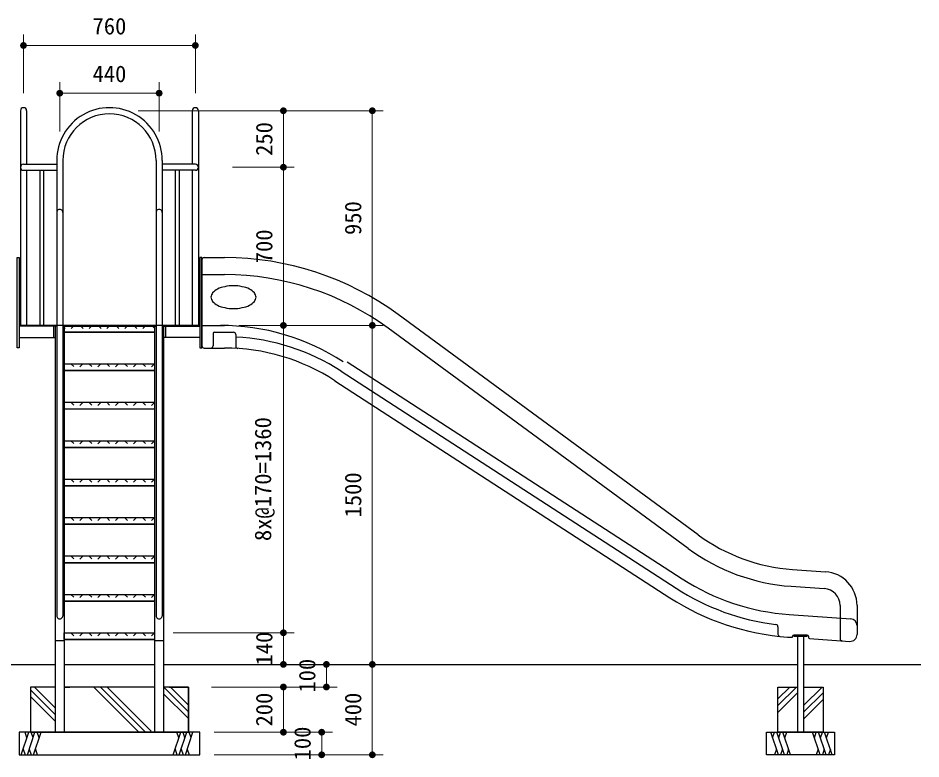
# Model space of a CAD drawing. Units: millimetres at full size, sheet at 1:40. Extents: x 600 to 16200, y 600 to 11280.
# Drawn here: x 4423 to 8420, y 3787 to 7066 of the extents above; entities that cross this region are included whole.
import ezdxf
from ezdxf.enums import TextEntityAlignment as Align

# ---------------------------------------------------------------- set-up
doc = ezdxf.new("R2010")
doc.units = ezdxf.units.MM
doc.header["$LTSCALE"] = 40
doc.layers.add('D-STR-DIM\u3000寸法線、寸法値', color=7, linetype='Continuous', lineweight=13)
doc.layers.add('D-STR\u3000構造物外形線', color=1, linetype='Continuous', lineweight=25)
doc.styles.add('ＭＳ ゴシック', font='')
doc.styles.get('ＭＳ ゴシック').set_extended_font_data('MS Gothic')

# ---------------------------------------------------------------- blocks, each defined once
blk = doc.blocks.new('filled_dot')
at = {"color": 0, "linetype": 'Continuous', "lineweight": -2, "const_width": 1.25}
blk.add_lwpolyline([(-0.625, 0, 1), (0.625, 0, 1)], format="xyb", close=True, dxfattribs=at)

msp = doc.modelspace()

# ---------------------------------------------------------------- linework, layer by layer
at = {"layer": 'D-STR-DIM\u3000寸法線、寸法値'}
for p, q in [((4447.58, 6733.35), (4447.58, 6992.6)), ((5208.38, 6733.35), (5208.38, 6992.6)), ((4447.58, 6944.6), (5208.38, 6944.6)), ((4607.98, 6563.35), (4607.98, 6781.5)), ((5047.98, 6563.35), (5047.98, 6781.5)), ((4607.98, 6733.5), (5047.98, 6733.5)), ((4955.58, 6655.75), (5646.06, 6655.75)), ((4955.58, 6655.75), (6039.6, 6655.75)), ((5598.06, 6655.75), (5598.06, 6405.75)), ((5991.6, 6655.75), (5991.6, 5705.75)), ((5372.85, 6405.75), (5646.06, 6405.75)), ((5372.85, 6405.75), (5646.06, 6405.75)), ((5598.06, 6405.75), (5598.06, 5705.75)), ((5400.98, 5705.75), (5646.06, 5705.75)), ((5400.98, 5705.75), (5646.06, 5705.75)), ((5400.98, 5705.75), (6039.6, 5705.75)), ((5400.98, 5705.75), (6039.6, 5705.75)), ((5598.06, 5705.75), (5598.06, 4345.75)), ((5991.6, 5705.75), (5991.6, 4205.75)), ((5110.69, 4345.75), (5646.06, 4345.75)), ((5110.69, 4345.75), (5646.06, 4345.75)), ((5598.06, 4345.75), (5598.06, 4205.75)), ((5341.98, 4205.75), (5646.06, 4205.75)), ((5341.98, 4205.75), (5836.39, 4205.75)), ((5341.98, 4205.75), (6039.6, 4205.75)), ((5341.98, 4205.75), (6039.6, 4205.75)), ((5788.39, 4205.75), (5788.39, 4105.75)), ((5991.6, 4205.75), (5991.6, 3805.75)), ((5279.68, 4105.75), (5836.39, 4105.75)), ((5279.68, 4105.75), (5646.06, 4105.75)), ((5598.06, 4105.75), (5598.06, 3905.75)), ((5291.98, 3905.75), (5646.06, 3905.75)), ((5291.98, 3905.75), (5815.59, 3905.75)), ((5767.59, 3905.75), (5767.59, 3805.75)), ((5291.98, 3805.75), (5815.59, 3805.75)), ((5291.98, 3805.75), (6039.6, 3805.75))]:
    msp.add_line(p, q, dxfattribs=at)
at = {"layer": 'D-STR\u3000構造物外形線'}
for p, q in [((4433.98, 6655.75), (4433.98, 5705.75)), ((4461.18, 6655.75), (4461.18, 6419.35)), ((5194.78, 6655.75), (5194.78, 6419.35)), ((5221.98, 6655.75), (5221.98, 5705.75)), ((4594.38, 6435.6), (4594.38, 5705.75)), ((4621.58, 6435.75), (4621.58, 5705.75)), ((5034.38, 6435.75), (5034.38, 5705.75)), ((5061.58, 6435.6), (5061.58, 5705.75)), ((4447.58, 6419.35), (4594.38, 6419.35)), ((5208.38, 6419.35), (5061.58, 6419.35)), ((4447.58, 6392.15), (4594.38, 6392.15)), ((4461.18, 6392.15), (4461.18, 5705.75)), ((4519.13, 6392.15), (4519.13, 5705.75)), ((4536.43, 6392.15), (4536.43, 5705.75)), ((5208.38, 6392.15), (5061.58, 6392.15)), ((5119.53, 6392.15), (5119.53, 5705.75)), ((5136.83, 6392.15), (5136.83, 5705.75)), ((5194.78, 6392.15), (5194.78, 5705.75)), ((4594.38, 6205.56), (4594.38, 4420.93)), ((4621.58, 6205.56), (4621.58, 4420.93)), ((5034.38, 6205.56), (5034.38, 4420.93)), ((5061.58, 6205.56), (5061.58, 4420.93)), ((5236.98, 5995.75), (5236.98, 5615.75)), ((5246.98, 6005.75), (5336.98, 6005.75)), ((5236.98, 5930.75), (5336.98, 5930.75)), ((7433.29, 4779.43), (6106.33, 5753.65)), ((4427.98, 5705.75), (4427.98, 5702.55)), ((4427.98, 5705.75), (4427.98, 5702.55)), ((5227.98, 5705.75), (4427.98, 5705.75)), ((4427.98, 5702.55), (4427.98, 5652.55)), ((4427.98, 5702.55), (4427.98, 5652.55)), ((4594.38, 5702.55), (4427.98, 5702.55)), ((4580.45, 5702.55), (4580.45, 5652.55)), ((4587.98, 5702.55), (4587.98, 3905.75)), ((4621.58, 5702.55), (5034.38, 5702.55)), ((5034.38, 5702.55), (4621.58, 5702.55)), ((4627.98, 5675.75), (4627.98, 5705.75)), ((4627.98, 5705.75), (5027.98, 5705.75)), ((4627.98, 5705.75), (4627.98, 3905.75)), ((4627.98, 5697.18), (4632.33, 5692.83)), ((5027.98, 5675.75), (4627.98, 5675.75)), ((4627.98, 5675.75), (5027.98, 5675.75)), ((4658.5, 5691.86), (4671.93, 5705.29)), ((4698.61, 5705.75), (4711.53, 5692.83)), ((4737.69, 5691.86), (4751.13, 5705.29)), ((4777.8, 5705.75), (4790.73, 5692.83)), ((4816.89, 5691.86), (4830.32, 5705.29)), ((4857, 5705.75), (4869.92, 5692.83)), ((4896.08, 5691.86), (4909.52, 5705.29)), ((4936.19, 5705.75), (4949.12, 5692.83)), ((4975.28, 5691.86), (4988.72, 5705.29)), ((5015.39, 5705.75), (5027.98, 5693.16)), ((5027.98, 5705.75), (5027.98, 5675.75)), ((5027.98, 5705.75), (5027.98, 3905.75)), ((5061.58, 5702.55), (5227.98, 5702.55)), ((5067.98, 5702.55), (5067.98, 3905.75)), ((5075.51, 5702.55), (5075.51, 5652.55)), ((5227.98, 5705.75), (5227.98, 5702.55)), ((5227.98, 5705.75), (5227.98, 5702.55)), ((5227.98, 5702.55), (5227.98, 5652.55)), ((5227.98, 5702.55), (5227.98, 5652.55)), ((5236.98, 5705.75), (5336.98, 5705.75)), ((5291.98, 5675.75), (5376.98, 5675.75)), ((7388.91, 4718.97), (6061.94, 5693.2)), ((4427.98, 5652.55), (4587.98, 5652.55)), ((5227.98, 5652.55), (5067.98, 5652.55)), ((5286.98, 5670.75), (5286.98, 5615.75)), ((5386.98, 5665.75), (5386.98, 5613.77)), ((5246.98, 5605.75), (5336.98, 5605.75)), ((4627.98, 5506.25), (4627.98, 5536.25)), ((4627.98, 5536.25), (5027.98, 5536.25)), ((4627.98, 5536.25), (5027.98, 5536.25)), ((4627.98, 5532.84), (4630.93, 5535.79)), ((4657.61, 5536.25), (4670.53, 5523.33)), ((4696.69, 5522.36), (4710.13, 5535.79)), ((4736.8, 5536.25), (4749.73, 5523.33)), ((4775.89, 5522.36), (4789.32, 5535.79)), ((4816, 5536.25), (4828.92, 5523.33)), ((4855.08, 5522.36), (4868.52, 5535.79)), ((4895.19, 5536.25), (4908.12, 5523.33)), ((4934.28, 5522.36), (4947.72, 5535.79)), ((4974.39, 5536.25), (4987.31, 5523.33)), ((5013.48, 5522.36), (5026.91, 5535.79)), ((5027.98, 5536.25), (5027.98, 5506.25)), ((5880.57, 5545.1), (7363.15, 4584.94)), ((5027.98, 5506.25), (4627.98, 5506.25)), ((4627.98, 5506.25), (5027.98, 5506.25)), ((5853.39, 5503.13), (7335.97, 4542.97)), ((5826.21, 5461.17), (7308.79, 4501)), ((4627.98, 5365.75), (5027.98, 5365.75)), ((4627.98, 5365.75), (5027.98, 5365.75)), ((4627.98, 5362.34), (4630.93, 5365.29)), ((4657.61, 5365.75), (4670.53, 5352.83)), ((4696.69, 5351.86), (4710.13, 5365.29)), ((4736.8, 5365.75), (4749.73, 5352.83)), ((4775.89, 5351.86), (4789.32, 5365.29)), ((4816, 5365.75), (4828.92, 5352.83)), ((4855.08, 5351.86), (4868.52, 5365.29)), ((4895.19, 5365.75), (4908.12, 5352.83)), ((4934.28, 5351.86), (4947.72, 5365.29)), ((4974.39, 5365.75), (4987.31, 5352.83)), ((5013.48, 5351.86), (5026.91, 5365.29)), ((5027.98, 5335.75), (4627.98, 5335.75)), ((4627.98, 5165.75), (4627.98, 5195.75)), ((4627.98, 5195.75), (5027.98, 5195.75)), ((4627.98, 5195.75), (5027.98, 5195.75)), ((4657.61, 5195.75), (4670.53, 5182.83)), ((4736.8, 5195.75), (4749.73, 5182.83)), ((4816, 5195.75), (4828.92, 5182.83)), ((4895.19, 5195.75), (4908.12, 5182.83)), ((4974.39, 5195.75), (4987.31, 5182.83)), ((5027.98, 5195.75), (5027.98, 5165.75)), ((4627.98, 5192.34), (4630.93, 5195.29)), ((5027.98, 5165.75), (4627.98, 5165.75)), ((4627.98, 5165.75), (5027.98, 5165.75)), ((4696.69, 5181.86), (4710.13, 5195.29)), ((4775.89, 5181.86), (4789.32, 5195.29)), ((4855.08, 5181.86), (4868.52, 5195.29)), ((4934.28, 5181.86), (4947.72, 5195.29)), ((5013.48, 5181.86), (5026.91, 5195.29)), ((4627.98, 4995.75), (4627.98, 5025.75)), ((4627.98, 5025.75), (5027.98, 5025.75)), ((4627.98, 5025.75), (5027.98, 5025.75)), ((4627.98, 5022.34), (4630.93, 5025.29)), ((5027.98, 4995.75), (4627.98, 4995.75)), ((4627.98, 4995.75), (5027.98, 4995.75)), ((4657.61, 5025.75), (4670.53, 5012.83)), ((4696.69, 5011.86), (4710.13, 5025.29)), ((4736.8, 5025.75), (4749.73, 5012.83)), ((4775.89, 5011.86), (4789.32, 5025.29)), ((4816, 5025.75), (4828.92, 5012.83)), ((4855.08, 5011.86), (4868.52, 5025.29)), ((4895.19, 5025.75), (4908.12, 5012.83)), ((4934.28, 5011.86), (4947.72, 5025.29)), ((4974.39, 5025.75), (4987.31, 5012.83)), ((5013.48, 5011.86), (5026.91, 5025.29)), ((5027.98, 5025.75), (5027.98, 4995.75)), ((4627.98, 4825.75), (4627.98, 4855.75)), ((4627.98, 4855.75), (5027.98, 4855.75)), ((4627.98, 4855.75), (5027.98, 4855.75)), ((4627.98, 4852.34), (4630.93, 4855.29)), ((4657.61, 4855.75), (4670.53, 4842.83)), ((4696.69, 4841.86), (4710.13, 4855.29)), ((4736.8, 4855.75), (4749.73, 4842.83)), ((4775.89, 4841.86), (4789.32, 4855.29)), ((4816, 4855.75), (4828.92, 4842.83)), ((4855.08, 4841.86), (4868.52, 4855.29)), ((4895.19, 4855.75), (4908.12, 4842.83)), ((4934.28, 4841.86), (4947.72, 4855.29)), ((4974.39, 4855.75), (4987.31, 4842.83)), ((5013.48, 4841.86), (5026.91, 4855.29)), ((5027.98, 4855.75), (5027.98, 4825.75)), ((5027.98, 4825.75), (4627.98, 4825.75)), ((4627.98, 4825.75), (5027.98, 4825.75)), ((4627.98, 4655.75), (4627.98, 4685.75)), ((4627.98, 4685.75), (5027.98, 4685.75)), ((4627.98, 4685.75), (5027.98, 4685.75)), ((4627.98, 4682.34), (4630.93, 4685.29)), ((4657.61, 4685.75), (4670.53, 4672.83)), ((4696.69, 4671.86), (4710.13, 4685.29)), ((4736.8, 4685.75), (4749.73, 4672.83)), ((4775.89, 4671.86), (4789.32, 4685.29)), ((4816, 4685.75), (4828.92, 4672.83)), ((4855.08, 4671.86), (4868.52, 4685.29)), ((4895.19, 4685.75), (4908.12, 4672.83)), ((4934.28, 4671.86), (4947.72, 4685.29)), ((4974.39, 4685.75), (4987.31, 4672.83)), ((5013.48, 4671.86), (5026.91, 4685.29)), ((5027.98, 4685.75), (5027.98, 4655.75)), ((5027.98, 4655.75), (4627.98, 4655.75)), ((4627.98, 4655.75), (5027.98, 4655.75)), ((7850.93, 4626.24), (7997.44, 4615.99)), ((7845.7, 4551.42), (7992.21, 4541.18)), ((4627.98, 4485.75), (4627.98, 4515.75)), ((4627.98, 4515.75), (5027.98, 4515.75)), ((4627.98, 4515.75), (5027.98, 4515.75)), ((4627.98, 4512.34), (4630.93, 4515.29)), ((5027.98, 4485.75), (4627.98, 4485.75)), ((4627.98, 4485.75), (5027.98, 4485.75)), ((4657.61, 4515.75), (4670.53, 4502.83)), ((4696.69, 4501.86), (4710.13, 4515.29)), ((4736.8, 4515.75), (4749.73, 4502.83)), ((4775.89, 4501.86), (4789.32, 4515.29)), ((4816, 4515.75), (4828.92, 4502.83)), ((4855.08, 4501.86), (4868.52, 4515.29)), ((4895.19, 4515.75), (4908.12, 4502.83)), ((4934.28, 4501.86), (4947.72, 4515.29)), ((4974.39, 4515.75), (4987.31, 4502.83)), ((5013.48, 4501.86), (5026.91, 4515.29)), ((5027.98, 4515.75), (5027.98, 4485.75)), ((8061.98, 4466.36), (8061.98, 4320.07)), ((8136.98, 4466.36), (8136.98, 4337.68)), ((7836.98, 4426.73), (8109.07, 4407.7)), ((7786.98, 4372.26), (7786.98, 4339.83)), ((4627.98, 4315.75), (4627.98, 4345.75)), ((4627.98, 4345.75), (5027.98, 4345.75)), ((4627.98, 4345.75), (5027.98, 4345.75)), ((4627.98, 4342.34), (4630.93, 4345.29)), ((4657.61, 4345.75), (4670.53, 4332.83)), ((4696.69, 4331.86), (4710.13, 4345.29)), ((4736.8, 4345.75), (4749.73, 4332.83)), ((4775.89, 4331.86), (4789.32, 4345.29)), ((4816, 4345.75), (4828.92, 4332.83)), ((4855.08, 4331.86), (4868.52, 4345.29)), ((4895.19, 4345.75), (4908.12, 4332.83)), ((4934.28, 4331.86), (4947.72, 4345.29)), ((4974.39, 4345.75), (4987.31, 4332.83)), ((5013.48, 4331.86), (5026.91, 4345.29)), ((5027.98, 4345.75), (5027.98, 4315.75)), ((7830, 4326.97), (7848.77, 4325.66)), ((7851.98, 4330.75), (7851.98, 4328.65)), ((7856.98, 4335.75), (7916.98, 4335.75)), ((7873.38, 4335.75), (7873.38, 3905.75)), ((7900.58, 4335.75), (7900.58, 3905.75)), ((7921.98, 4330.75), (7921.98, 4325.2)), ((7926.63, 4320.21), (8104.89, 4307.75)), ((4587.98, 4311.64), (4627.98, 4311.64)), ((5027.98, 4315.75), (4627.98, 4315.75)), ((4627.98, 4315.75), (5027.98, 4315.75)), ((5027.98, 4311.64), (5067.98, 4311.64)), ((1782.58, 4205.75), (4587.98, 4205.75)), ((4627.98, 4205.75), (5027.98, 4205.75)), ((5067.98, 4205.75), (7873.38, 4205.75)), ((7900.58, 4205.75), (8419.92, 4205.75)), ((4562.98, 4105.75), (4477.98, 4105.75)), ((4477.98, 4105.75), (4477.98, 3905.75)), ((4477.98, 4105.75), (4477.98, 3905.75)), ((4587.98, 4105.75), (4477.98, 4105.75)), ((4477.98, 4093.88), (4587.98, 3983.88)), ((4495.81, 4105.75), (4587.98, 4013.58)), ((4582.98, 4105.75), (4562.98, 4105.75)), ((4582.98, 4105.75), (4562.98, 4105.75)), ((4627.98, 4105.75), (4652.98, 4105.75)), ((4652.98, 4105.75), (4627.98, 4105.75)), ((5027.98, 4105.75), (4627.98, 4105.75)), ((5002.98, 4105.75), (4652.98, 4105.75)), ((4758.42, 4105.75), (4958.42, 3905.75)), ((4788.11, 4105.75), (4988.11, 3905.75)), ((4817.81, 4105.75), (5012.73, 3910.84)), ((5177.98, 4105.75), (5067.98, 4105.75)), ((5068.11, 4105.75), (5177.98, 3995.88)), ((5092.98, 4105.75), (5177.98, 4105.75)), ((5097.81, 4105.75), (5177.98, 4025.58)), ((5177.98, 4105.75), (5177.98, 3905.75)), ((5177.98, 3905.75), (5177.98, 4105.75)), ((7869.56, 4105.75), (7786.98, 4023.17)), ((7839.87, 4105.75), (7786.98, 4052.86)), ((7873.38, 4079.87), (7786.98, 3993.47)), ((7982.87, 4105.75), (7900.58, 4023.46)), ((7986.98, 4080.17), (7900.58, 3993.77)), ((4477.98, 4064.18), (4587.98, 3954.18)), ((5067.98, 4076.18), (5177.98, 3966.18)), ((7986.98, 4050.47), (7900.58, 3964.07)), ((4427.98, 3905.75), (4427.98, 3805.75)), ((5227.98, 3905.75), (4427.98, 3905.75)), ((4437.61, 3805.75), (4471.31, 3905.75)), ((4462.85, 3880.64), (4454.39, 3905.75)), ((4464.58, 3805.75), (4498.29, 3905.75)), ((4477.98, 3905.75), (5177.98, 3905.75)), ((4489.83, 3880.64), (4481.36, 3905.75)), ((4491.55, 3805.75), (4525.26, 3905.75)), ((4516.8, 3880.64), (4508.34, 3905.75)), ((5109.96, 3805.75), (5143.67, 3905.75)), ((5135.2, 3880.64), (5126.74, 3905.75)), ((5136.93, 3805.75), (5170.64, 3905.75)), ((5162.18, 3880.64), (5153.71, 3905.75)), ((5163.9, 3805.75), (5197.61, 3905.75)), ((5189.15, 3880.64), (5180.69, 3905.75)), ((5227.98, 3805.75), (5227.98, 3905.75)), ((7788.75, 3805.75), (7755.04, 3905.75)), ((7763.5, 3880.64), (7771.96, 3905.75)), ((7815.72, 3805.75), (7782.01, 3905.75)), ((7790.47, 3880.64), (7798.94, 3905.75)), ((7842.69, 3805.75), (7808.98, 3905.75)), ((7817.45, 3880.64), (7825.91, 3905.75)), ((7973.41, 3805.75), (7939.7, 3905.75)), ((7948.16, 3880.64), (7956.62, 3905.75)), ((8000.38, 3805.75), (7966.67, 3905.75)), ((7975.14, 3880.64), (7983.6, 3905.75)), ((8027.36, 3805.75), (7993.65, 3905.75)), ((8002.11, 3880.64), (8010.57, 3905.75)), ((4427.98, 3805.75), (5227.98, 3805.75)), ((4446.07, 3830.85), (4454.53, 3805.75)), ((4473.04, 3830.85), (4481.51, 3805.75)), ((4500.02, 3830.85), (4508.48, 3805.75)), ((5118.42, 3830.85), (5126.88, 3805.75)), ((5145.39, 3830.85), (5153.86, 3805.75)), ((5172.37, 3830.85), (5180.83, 3805.75)), ((7780.28, 3830.85), (7771.82, 3805.75)), ((7807.26, 3830.85), (7798.79, 3805.75)), ((7834.23, 3830.85), (7825.77, 3805.75)), ((7964.94, 3830.85), (7956.48, 3805.75)), ((7991.92, 3830.85), (7983.46, 3805.75)), ((8018.89, 3830.85), (8010.43, 3805.75))]:
    msp.add_line(p, q, dxfattribs=at)
for points in [[(4418.98, 6006.23), (4427.98, 6006.23), (4427.98, 5606.23), (4418.98, 5606.23)], [(5236.98, 6006.23), (5227.98, 6006.23), (5227.98, 5606.23), (5236.98, 5606.23)], [(7916.98, 4335.75), (7856.98, 4335.75), (7856.98, 4331.25), (7916.98, 4331.25)], [(8036.98, 3805.75), (7736.98, 3805.75), (7736.98, 3905.75), (8036.98, 3905.75)]]:
    msp.add_lwpolyline(points, close=True, dxfattribs=at)
msp.add_lwpolyline([(7900.58, 4105.75), (7986.98, 4105.75), (7986.98, 3905.75), (7786.98, 3905.75), (7786.98, 4105.75), (7873.38, 4105.75)], dxfattribs=at)
for centre, radius, start, end in [((4447.58, 6655.75), 13.6, 0, 180), ((4827.98, 6435.75), 233.6, 359.96264, 180.03736), ((4827.98, 6435.75), 206.4, 0, 180), ((5208.38, 6655.75), 13.6, 0, 180), ((4447.58, 6405.75), 13.6, 90, 270), ((5208.38, 6405.75), 13.6, 270, 90), ((4607.98, 6205.59), 13.6, 359.84514, 180.15486), ((5047.98, 6205.59), 13.6, 359.84514, 180.15486), ((5246.98, 5995.75), 10, 90, 180), ((5336.98, 4705.75), 1300, 53.71473, 90), ((5336.98, 4705.75), 1225, 53.71473, 90), ((5349.74, 5789.97), 87.66, 97.22392, 119.72392), ((5367.41, 5782.65), 98.56, 84.42974, 106.92974), ((5386.55, 5782.65), 98.56, 73.07026, 95.57026), ((5404.23, 5789.97), 87.66, 60.27608, 82.77608), ((5328.88, 5821.18), 52.78, 147.05611, 169.55611), ((5336.21, 5803.5), 69.39, 115.55761, 138.05761), ((5417.76, 5803.5), 69.39, 41.94239, 64.44239), ((5425.08, 5821.18), 52.78, 10.44389, 32.94389), ((5328.88, 5840.32), 52.78, 190.44389, 212.94389), ((5336.21, 5857.99), 69.39, 221.94239, 244.44239), ((5349.74, 5871.52), 87.66, 240.27608, 262.77608), ((5404.23, 5871.52), 87.66, 277.22392, 299.72392), ((5417.76, 5857.99), 69.39, 295.55761, 318.05761), ((5425.08, 5840.32), 52.78, 327.05611, 349.55611), ((5367.41, 5878.85), 98.56, 253.07026, 275.57026), ((5386.55, 5878.85), 98.56, 264.42974, 286.92974), ((5291.98, 5670.75), 5, 90, 180), ((5318.98, 4705.75), 1000, 57.07173, 90), ((5376.98, 5665.75), 10, 0, 90), ((5336.98, 4705.75), 950, 57.07173, 86.98304), ((5246.98, 5615.75), 10, 180, 270), ((5276.98, 5615.75), 10, 270, 0), ((5336.98, 4705.75), 900, 57.07173, 90), ((5396.98, 5613.77), 10, 180, 266.21951), ((7906.74, 5424.29), 800, 233.71473, 266), ((7906.74, 5424.29), 875, 233.71473, 266), ((7986.98, 4466.36), 150, 0, 86), ((7906.74, 5424.29), 1000, 237.07173, 266), ((7906.74, 5424.29), 1050, 237.07173, 262.96869), ((7986.98, 4466.36), 75, 0, 86), ((7906.74, 5424.29), 1100, 237.07173, 266), ((4607.98, 4420.9), 13.6, 179.84514, 0.15486), ((5047.98, 4420.9), 13.6, 179.84514, 0.15486), ((8106.98, 4377.77), 30, 0, 86), ((7776.98, 4372.26), 10, 0, 82.96869), ((7796.98, 4339.83), 10, 180, 264.22086), ((7848.98, 4328.65), 3, 266, 0), ((7856.98, 4330.75), 5, 90, 180), ((7916.98, 4330.75), 5, 0, 90), ((7926.98, 4325.2), 5, 180, 266), ((8071.98, 4320.07), 10, 180, 266), ((8106.98, 4337.68), 30, 266, 0)]:
    msp.add_arc(centre, radius, start, end, dxfattribs=at)

# ---------------------------------------------------------------- block references
at = {"layer": 'D-STR-DIM\u3000寸法線、寸法値', "xscale": 12, "yscale": 12}
for p in [(4447.58, 6944.6), (4607.98, 6733.5)]:
    msp.add_blockref('filled_dot', p, dxfattribs=at)
for p, rotation in [((5208.38, 6944.6), 180), ((5047.98, 6733.5), 180), ((5598.06, 6655.75), 270), ((5991.6, 6655.75), 270), ((5598.06, 6405.75), 90), ((5598.06, 6405.75), 270), ((5598.06, 5705.75), 90), ((5598.06, 5705.75), 270), ((5991.6, 5705.75), 90), ((5991.6, 5705.75), 270), ((5598.06, 4345.75), 90), ((5598.06, 4345.75), 270), ((5598.06, 4205.75), 90), ((5788.39, 4205.75), 270), ((5991.6, 4205.75), 90), ((5991.6, 4205.75), 270), ((5598.06, 4105.75), 270), ((5788.39, 4105.75), 90), ((5598.06, 3905.75), 90), ((5767.59, 3905.75), 270), ((5767.59, 3805.75), 90), ((5991.6, 3805.75), 90)]:
    msp.add_blockref('filled_dot', p, dxfattribs=dict(at, rotation=rotation))

# ---------------------------------------------------------------- texts
at = {"layer": 'D-STR-DIM\u3000寸法線、寸法値', "style": 'ＭＳ ゴシック'}
for s, p in [('760', (4827.98, 7030.11)), ('440', (4827.98, 6819.01))]:
    msp.add_text(s, height=73.31, dxfattribs=at).set_placement(p, align=Align.MIDDLE_CENTER)
for s, p in [('250', (5512.55, 6530.75)), ('950', (5906.09, 6180.75)), ('700', (5512.55, 6055.75)), ('8x@170=1360', (5507.22, 5025.75)), ('1500', (5906.09, 4955.75)), ('140', (5512.55, 4275.75)), ('100', (5702.88, 4155.75)), ('200', (5512.55, 4005.75)), ('400', (5906.09, 4005.75)), ('100', (5682.08, 3855.75))]:
    msp.add_text(s, height=73.31, rotation=90, dxfattribs=at).set_placement(p, align=Align.MIDDLE_CENTER)

doc.saveas('drawing.dxf')
